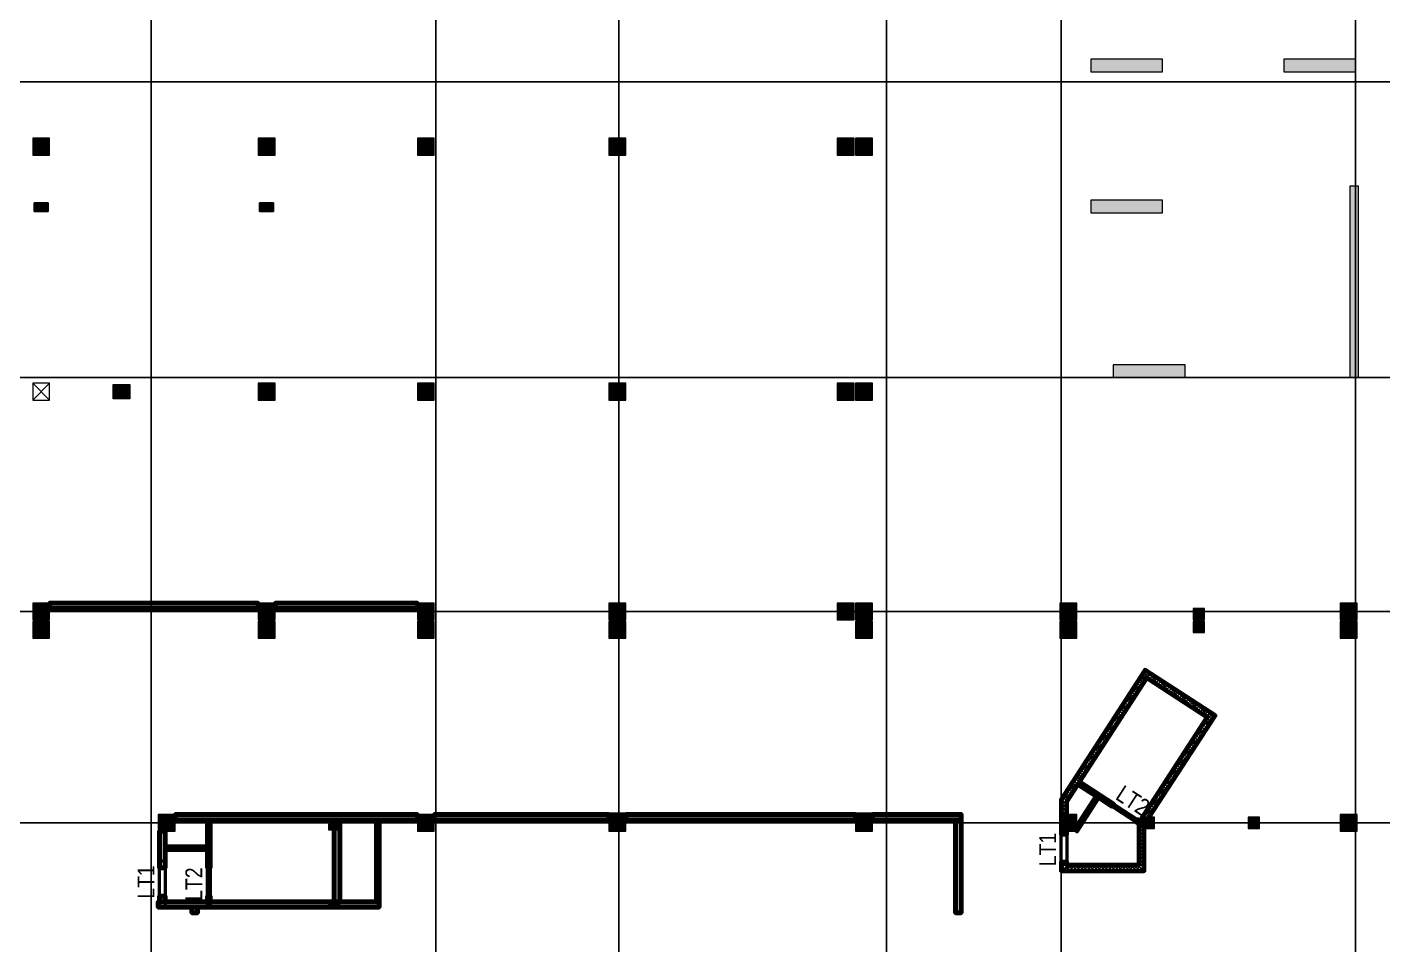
# Model space of a CAD drawing. Header units: millimetres. Extents: x -25197 to 555828, y -17247 to 174153.
# Drawn here: x 242387 to 290504, y 53717 to 86290 of the extents above; entities that cross this region are included whole.
import ezdxf
from ezdxf.enums import TextEntityAlignment as Align

# ---------------------------------------------------------------- set-up
doc = ezdxf.new("R2010")
doc.units = ezdxf.units.MM
doc.header["$LTSCALE"] = 250
doc.linetypes.add('CHG_XX_Luoi truc$0$MB_Luoi truc$0$Center101', pattern=[13, 10, -1, 1, -1])
for name, color, linetype, lineweight in [('CHG_XX_Cot_Ham 1$0$Ap0302_PC', 150, 'Continuous', 9), ('CHG_XX_Cot_Ham 1$0$Ap0302_PC @ 1 VP1', 150, 'Continuous', 9), ('CHG_XX_Cot_Ham 1$0$Ap0302_PC @ 1 VP2', 150, 'Continuous', 9), ('CHG_XX_Cot_Ham 1$0$Ap0302_PC @ 1 VP3', 150, 'Continuous', 9), ('CHG_XX_Cot_Ham 1$0$Ap0302_PC @ 1 VPModel', 150, 'Continuous', 9), ('CHG_XX_Cot_Ham 1$0$Ap0302_PC @ 150', 150, 'Continuous', 9), ('CHG_XX_Cot_Ham 1$0$Ap0311_H', 8, 'Continuous', 15), ('CHG_XX_Cot_Ham 1$0$KTV', 47, 'Continuous', 9), ('CHG_XX_Cot_Ham 1$0$S_Concrete_Cont_2 Normal', 2, 'Continuous', 13), ('CTHEP', 2, 'Continuous', 50), ('MB Ham 1$0$Wall Line', 4, 'Continuous', 70)]:
    doc.layers.add(name, color=color, linetype=linetype, lineweight=lineweight)
for name, color, linetype in [('CHG_XX_Cot_Ham 1$0$mb_cot tang 1-3$0$Concrete Line', 6, 'Continuous'), ('CHG_XX_Cot_Ham 1$0$TAM', 7, 'Continuous'), ('CHG_XX_Luoi truc$0$Grid', 34, 'Continuous'), ('CHG_XX_Luoi truc$0$Grid Line', 8, 'CHG_XX_Luoi truc$0$MB_Luoi truc$0$Center101'), ('MB Ham 1$0$Wall Hatch', 134, 'Continuous'), ('TEXT', 21, 'Continuous'), ('X-Ref', 7, 'Continuous')]:
    doc.layers.add(name, color=color, linetype=linetype)
doc.styles.add('CHG_XX_Luoi truc$0$MB_Luoi truc$0$Grid A-F$0$VNI-HelveCB', font='VHELVCB_0.TTF')
doc.styles.add('TTP-HelCon', font='VHELVCN_0.TTF')

# ---------------------------------------------------------------- blocks, each defined once
blk = doc.blocks.new('*U2169')
at = {"layer": 'CHG_XX_Luoi truc$0$Grid Line'}
blk.add_line((0, 0), (0, 608), dxfattribs=at)
at = {"layer": 'CHG_XX_Luoi truc$0$Grid', "lineweight": -2, "style": 'CHG_XX_Luoi truc$0$MB_Luoi truc$0$Grid A-F$0$VNI-HelveCB'}
for tag, p in [('GRIDSUB', (0, 617)), ('GRID', (0, -9))]:
    blk.add_attdef(tag, text='', height=5, dxfattribs=at).set_placement(p, align=Align.MIDDLE)
blk = doc.blocks.new('*U2174')
at = {"layer": 'CHG_XX_Luoi truc$0$Grid Line'}
blk.add_line((0, 0), (0, 608), dxfattribs=at)
at = {"layer": 'CHG_XX_Luoi truc$0$Grid', "lineweight": -2, "style": 'CHG_XX_Luoi truc$0$MB_Luoi truc$0$Grid A-F$0$VNI-HelveCB'}
for tag, p in [('GRIDSUB', (0, 617)), ('GRID', (0, -9))]:
    blk.add_attdef(tag, text='', height=5, dxfattribs=at).set_placement(p, align=Align.MIDDLE)
blk = doc.blocks.new('*U2171')
at = {"layer": 'CHG_XX_Luoi truc$0$Grid Line'}
blk.add_line((0, 0), (0, 438), dxfattribs=at)
at = {"layer": 'CHG_XX_Luoi truc$0$Grid', "lineweight": -2, "style": 'CHG_XX_Luoi truc$0$MB_Luoi truc$0$Grid A-F$0$VNI-HelveCB'}
for tag, p in [('GRIDSUB', (0, 447)), ('GRID', (0, -9))]:
    blk.add_attdef(tag, text='', height=5, dxfattribs=at).set_placement(p, align=Align.MIDDLE)
blk = doc.blocks.new('CHG_XX_Luoi truc')
at = {"layer": 'CHG_XX_Luoi truc$0$Grid', "xscale": 300, "yscale": 300, "zscale": 300}
for name, p in [('*U2169', (44550, -12747)), ('*U2169', (54650, -12747)), ('*U2174', (61150, -12747)), ('*U2169', (70650, -12747)), ('*U2169', (76850, -12747)), ('*U2169', (87300, -12747))]:
    blk.add_blockref(name, p, dxfattribs=at)
at = {"layer": 'CHG_XX_Luoi truc$0$Grid', "xscale": 300.0000000000013, "yscale": 300.0000000000013, "zscale": 300.0000000000013, "rotation": 90}
for p in [(110703, 84350), (110703, 73850), (110703, 65550), (110703, 58050)]:
    blk.add_blockref('*U2171', p, dxfattribs=at)
blk = doc.blocks.new('*U2305')
at = {"layer": 'CHG_XX_Cot_Ham 1$0$Ap0302_PC @ 1 VP1'}
h = blk.add_hatch(color=50, dxfattribs=at)
h.dxf.hatch_style = 1
h.paths.add_polyline_path([(-300, -300), (-300, 300), (300, 300), (300, -300)])
at = {"layer": 'CHG_XX_Cot_Ham 1$0$Ap0302_PC @ 1 VP2'}
h = blk.add_hatch(color=50, dxfattribs=at)
h.dxf.hatch_style = 1
h.paths.add_polyline_path([(-300, -300), (-300, 300), (300, 300), (300, -300)])
at = {"layer": 'CHG_XX_Cot_Ham 1$0$Ap0302_PC @ 1 VP3'}
h = blk.add_hatch(color=50, dxfattribs=at)
h.dxf.hatch_style = 1
h.paths.add_polyline_path([(-300, -300), (-300, 300), (300, 300), (300, -300)])
at = {"layer": 'CHG_XX_Cot_Ham 1$0$Ap0302_PC @ 1 VPModel'}
h = blk.add_hatch(color=50, dxfattribs=at)
h.dxf.hatch_style = 1
h.paths.add_polyline_path([(-300, -300), (-300, 300), (300, 300), (300, -300)])
at = {"layer": 'CHG_XX_Cot_Ham 1$0$Ap0302_PC @ 150'}
h = blk.add_hatch(color=50, dxfattribs=at)
h.dxf.hatch_style = 1
h.paths.add_polyline_path([(-300, -300), (-300, 300), (300, 300), (300, -300)])
blk = doc.blocks.new('CHG_XX_Cot_Ham 1$0$HoBoi_C600x600')
at = {"layer": 'CHG_XX_Cot_Ham 1$0$Ap0302_PC'}
blk.add_lwpolyline([(300, -300), (300, 300), (-300, 300), (-300, -300)], close=True, dxfattribs=at)
blk.add_blockref('*U2305', (0, 0), dxfattribs=at)
blk = doc.blocks.new('*U2304')
at = {"layer": 'CHG_XX_Cot_Ham 1$0$Ap0302_PC @ 1 VP1'}
h = blk.add_hatch(color=256, dxfattribs=at)
h.dxf.hatch_style = 1
h.paths.add_polyline_path([(450, 0), (0, 0), (0, -2550), (450, -2550)])
at = {"layer": 'CHG_XX_Cot_Ham 1$0$Ap0302_PC @ 1 VP2'}
h = blk.add_hatch(color=256, dxfattribs=at)
h.dxf.hatch_style = 1
h.paths.add_polyline_path([(450, 0), (0, 0), (0, -2550), (450, -2550)])
at = {"layer": 'CHG_XX_Cot_Ham 1$0$Ap0302_PC @ 1 VP3'}
h = blk.add_hatch(color=256, dxfattribs=at)
h.dxf.hatch_style = 1
h.paths.add_polyline_path([(450, 0), (0, 0), (0, -2550), (450, -2550)])
at = {"layer": 'CHG_XX_Cot_Ham 1$0$Ap0302_PC @ 1 VPModel'}
h = blk.add_hatch(color=256, dxfattribs=at)
h.dxf.hatch_style = 1
h.paths.add_polyline_path([(450, 0), (0, 0), (0, -2550), (450, -2550)])
at = {"layer": 'CHG_XX_Cot_Ham 1$0$Ap0302_PC @ 150'}
h = blk.add_hatch(color=256, dxfattribs=at)
h.dxf.hatch_style = 1
h.paths.add_polyline_path([(450, 0), (0, 0), (0, -2550), (450, -2550)])
blk = doc.blocks.new('CHG_XX_Cot_Ham 1$0$Block A_C450x2250')
at = {"layer": 'CHG_XX_Cot_Ham 1$0$Ap0302_PC'}
blk.add_lwpolyline([(450, -2550), (0, -2550), (0, 0), (450, 0)], close=True, dxfattribs=at)
blk.add_blockref('*U2304', (0, 0), dxfattribs=at)
blk = doc.blocks.new('CHG_XX_Cot_Ham 1$0$cot ram doc')
at = {"layer": 'CHG_XX_Cot_Ham 1$0$Ap0311_H'}
blk.add_solid([(-250, 150), (-250, -150), (250, 150), (250, -150)], dxfattribs=at)
at = {"layer": 'CHG_XX_Cot_Ham 1$0$S_Concrete_Cont_2 Normal', "ltscale": 0.8}
blk.add_lwpolyline([(-250, -150), (250, -150), (250, 150), (-250, 150)], close=True, dxfattribs=at)
blk = doc.blocks.new('*U2310')
at = {"layer": 'CHG_XX_Cot_Ham 1$0$Ap0302_PC @ 1 VP1'}
h = blk.add_hatch(color=50, dxfattribs=at)
h.dxf.hatch_style = 1
h.paths.add_polyline_path([(80163, 57850), (79763, 57850), (79764, 58250), (80164, 58250)])
at = {"layer": 'CHG_XX_Cot_Ham 1$0$Ap0302_PC @ 1 VP2'}
h = blk.add_hatch(color=50, dxfattribs=at)
h.dxf.hatch_style = 1
h.paths.add_polyline_path([(80163, 57850), (79763, 57850), (79764, 58250), (80164, 58250)])
at = {"layer": 'CHG_XX_Cot_Ham 1$0$Ap0302_PC @ 1 VP3'}
h = blk.add_hatch(color=50, dxfattribs=at)
h.dxf.hatch_style = 1
h.paths.add_polyline_path([(80163, 57850), (79763, 57850), (79764, 58250), (80164, 58250)])
at = {"layer": 'CHG_XX_Cot_Ham 1$0$Ap0302_PC @ 1 VPModel'}
h = blk.add_hatch(color=50, dxfattribs=at)
h.dxf.hatch_style = 1
h.paths.add_polyline_path([(80163, 57850), (79763, 57850), (79764, 58250), (80164, 58250)])
at = {"layer": 'CHG_XX_Cot_Ham 1$0$Ap0302_PC @ 150'}
h = blk.add_hatch(color=50, dxfattribs=at)
h.dxf.hatch_style = 1
h.paths.add_polyline_path([(80163, 57850), (79763, 57850), (79764, 58250), (80164, 58250)])
blk = doc.blocks.new('*U2311')
at = {"layer": 'CHG_XX_Cot_Ham 1$0$Ap0302_PC @ 1 VP1'}
h = blk.add_hatch(color=50, dxfattribs=at)
h.dxf.hatch_style = 1
h.paths.add_polyline_path([(83483, 57850), (83483, 58250), (83883, 58250), (83883, 57850)])
at = {"layer": 'CHG_XX_Cot_Ham 1$0$Ap0302_PC @ 1 VP2'}
h = blk.add_hatch(color=50, dxfattribs=at)
h.dxf.hatch_style = 1
h.paths.add_polyline_path([(83483, 57850), (83483, 58250), (83883, 58250), (83883, 57850)])
at = {"layer": 'CHG_XX_Cot_Ham 1$0$Ap0302_PC @ 1 VP3'}
h = blk.add_hatch(color=50, dxfattribs=at)
h.dxf.hatch_style = 1
h.paths.add_polyline_path([(83483, 57850), (83483, 58250), (83883, 58250), (83883, 57850)])
at = {"layer": 'CHG_XX_Cot_Ham 1$0$Ap0302_PC @ 1 VPModel'}
h = blk.add_hatch(color=50, dxfattribs=at)
h.dxf.hatch_style = 1
h.paths.add_polyline_path([(83483, 57850), (83483, 58250), (83883, 58250), (83883, 57850)])
at = {"layer": 'CHG_XX_Cot_Ham 1$0$Ap0302_PC @ 150'}
h = blk.add_hatch(color=50, dxfattribs=at)
h.dxf.hatch_style = 1
h.paths.add_polyline_path([(83483, 57850), (83483, 58250), (83883, 58250), (83883, 57850)])
blk = doc.blocks.new('*U2312')
at = {"layer": 'CHG_XX_Cot_Ham 1$0$Ap0302_PC @ 1 VP1'}
h = blk.add_hatch(color=50, dxfattribs=at)
h.dxf.hatch_style = 1
h.paths.add_polyline_path([(81539, 65250), (81539, 65650), (81939, 65650), (81939, 65250)])
at = {"layer": 'CHG_XX_Cot_Ham 1$0$Ap0302_PC @ 1 VP2'}
h = blk.add_hatch(color=50, dxfattribs=at)
h.dxf.hatch_style = 1
h.paths.add_polyline_path([(81539, 65250), (81539, 65650), (81939, 65650), (81939, 65250)])
at = {"layer": 'CHG_XX_Cot_Ham 1$0$Ap0302_PC @ 1 VP3'}
h = blk.add_hatch(color=50, dxfattribs=at)
h.dxf.hatch_style = 1
h.paths.add_polyline_path([(81539, 65250), (81539, 65650), (81939, 65650), (81939, 65250)])
at = {"layer": 'CHG_XX_Cot_Ham 1$0$Ap0302_PC @ 1 VPModel'}
h = blk.add_hatch(color=50, dxfattribs=at)
h.dxf.hatch_style = 1
h.paths.add_polyline_path([(81539, 65250), (81539, 65650), (81939, 65650), (81939, 65250)])
at = {"layer": 'CHG_XX_Cot_Ham 1$0$Ap0302_PC @ 150'}
h = blk.add_hatch(color=50, dxfattribs=at)
h.dxf.hatch_style = 1
h.paths.add_polyline_path([(81539, 65250), (81539, 65650), (81939, 65650), (81939, 65250)])
blk = doc.blocks.new('*U2313')
at = {"layer": 'CHG_XX_Cot_Ham 1$0$Ap0302_PC @ 1 VP1'}
h = blk.add_hatch(color=50, dxfattribs=at)
h.dxf.hatch_style = 1
h.paths.add_polyline_path([(81539, 64800), (81539, 65200), (81939, 65200), (81939, 64800)])
at = {"layer": 'CHG_XX_Cot_Ham 1$0$Ap0302_PC @ 1 VP2'}
h = blk.add_hatch(color=50, dxfattribs=at)
h.dxf.hatch_style = 1
h.paths.add_polyline_path([(81539, 64800), (81539, 65200), (81939, 65200), (81939, 64800)])
at = {"layer": 'CHG_XX_Cot_Ham 1$0$Ap0302_PC @ 1 VP3'}
h = blk.add_hatch(color=50, dxfattribs=at)
h.dxf.hatch_style = 1
h.paths.add_polyline_path([(81539, 64800), (81539, 65200), (81939, 65200), (81939, 64800)])
at = {"layer": 'CHG_XX_Cot_Ham 1$0$Ap0302_PC @ 1 VPModel'}
h = blk.add_hatch(color=50, dxfattribs=at)
h.dxf.hatch_style = 1
h.paths.add_polyline_path([(81539, 64800), (81539, 65200), (81939, 65200), (81939, 64800)])
at = {"layer": 'CHG_XX_Cot_Ham 1$0$Ap0302_PC @ 150'}
h = blk.add_hatch(color=50, dxfattribs=at)
h.dxf.hatch_style = 1
h.paths.add_polyline_path([(81539, 64800), (81539, 65200), (81939, 65200), (81939, 64800)])
blk = doc.blocks.new('*U2314')
at = {"layer": 'CHG_XX_Cot_Ham 1$0$Ap0302_PC @ 1 VP1'}
h = blk.add_hatch(color=6, dxfattribs=at)
h.dxf.hatch_style = 1
h.paths.add_polyline_path([(43200, 73100), (43200, 73600), (43800, 73600), (43800, 73100)])
at = {"layer": 'CHG_XX_Cot_Ham 1$0$Ap0302_PC @ 1 VP2'}
h = blk.add_hatch(color=6, dxfattribs=at)
h.dxf.hatch_style = 1
h.paths.add_polyline_path([(43200, 73100), (43200, 73600), (43800, 73600), (43800, 73100)])
at = {"layer": 'CHG_XX_Cot_Ham 1$0$Ap0302_PC @ 1 VP3'}
h = blk.add_hatch(color=6, dxfattribs=at)
h.dxf.hatch_style = 1
h.paths.add_polyline_path([(43200, 73100), (43200, 73600), (43800, 73600), (43800, 73100)])
at = {"layer": 'CHG_XX_Cot_Ham 1$0$Ap0302_PC @ 1 VPModel'}
h = blk.add_hatch(color=6, dxfattribs=at)
h.dxf.hatch_style = 1
h.paths.add_polyline_path([(43200, 73100), (43200, 73600), (43800, 73600), (43800, 73100)])
at = {"layer": 'CHG_XX_Cot_Ham 1$0$Ap0302_PC @ 150'}
h = blk.add_hatch(color=6, dxfattribs=at)
h.dxf.hatch_style = 1
h.paths.add_polyline_path([(43200, 73100), (43200, 73600), (43800, 73600), (43800, 73100)])
blk = doc.blocks.new('CHG_XX_Cot_Ham 1')
at = {"layer": 'CHG_XX_Cot_Ham 1$0$Ap0302_PC', "true_color": 0xf26722}
h = blk.add_hatch(color=30, dxfattribs=at)
h.dxf.hatch_style = 1
h.paths.add_polyline_path([(87400, 80650), (87100, 80650), (87100, 73850), (87400, 73850)])
at = {"layer": 'CHG_XX_Cot_Ham 1$0$Ap0302_PC'}
h = blk.add_hatch(color=256, dxfattribs=at)
h.paths.add_polyline_path([(79820.7, 63534.7), (80030.4, 63398.6), (79785.5, 63021.1), (79575.7, 63157.1)])
h.paths.add_polyline_path([(82169.6, 62010.7), (82379.3, 61874.6), (82134.4, 61497.1), (81924.7, 61633.2)])
at = {"layer": 'CHG_XX_Cot_Ham 1$0$Ap0311_H'}
h = blk.add_hatch(color=256, dxfattribs=at)
h.dxf.hatch_style = 1
h.paths.add_polyline_path([(99639.2, 163400), (-10900, 163400), (-10900, 85450), (-300, 85450), (-300, 84050), (32350, 84050), (32350, -9000), (103575.5, -9000), (106050, -6022), (106050, 158254.3)])
h.paths.add_polyline_path([(99533.7, 163100), (105750, 158110.4), (105750, 90450), (105650, 90450), (105650, 90450), (105750, 90450), (105750, 13850), (105750, 13825.9), (105750, -5913.6), (103434.7, -8700), (93600, -8700), (32650, -8700), (32650, 84350), (0, 84350), (0, 85750), (-10600, 85750), (-10600, 163100), (93600, 163100)], flags=16)
at = {"layer": 'CHG_XX_Cot_Ham 1$0$KTV'}
h = blk.add_hatch(color=256, dxfattribs=at)
h.dxf.hatch_style = 1
h.paths.add_polyline_path([(50848.5, 58000), (50848.5, 57800), (51248.5, 57800), (51248.5, 58000)])
h = blk.add_hatch(color=256, dxfattribs=at)
h.dxf.hatch_style = 1
h.paths.add_polyline_path([(50848.5, 55250), (50848.5, 55050), (51248.5, 55050), (51248.5, 55250)])
at = {"layer": 'CHG_XX_Cot_Ham 1$0$Ap0302_PC'}
for p, q in [((40950, 73650), (40350, 73050)), ((40350, 73650), (40950, 73050))]:
    blk.add_line(p, q, dxfattribs=at)
for points in [[(87400, 80650), (87100, 80650), (87100, 73850), (87400, 73850)], [(40950, 73050), (40950, 73650), (40350, 73650), (40350, 73050)], [(81938.7, 65250), (81938.7, 65650), (81538.7, 65650), (81538.7, 65250)], [(81938.7, 64800), (81938.7, 65200), (81538.7, 65200), (81538.7, 64800)], [(80163.9, 58250), (79763.9, 58250.4), (79763.5, 57850.4), (80163.5, 57850)], [(83883.4, 57850), (83883.4, 58250), (83483.4, 58250), (83483.4, 57850)]]:
    blk.add_lwpolyline(points, close=True, dxfattribs=at)
at = {"layer": 'CHG_XX_Cot_Ham 1$0$Ap0302_PC', "color": 6}
blk.add_lwpolyline([(43200.1, 73100), (43200.1, 73600), (43800.1, 73600), (43800.1, 73100)], close=True, dxfattribs=at)
at = {"layer": 'CHG_XX_Cot_Ham 1$0$Ap0302_PC'}
for points in [[(79820.7, 63534.7), (80030.4, 63398.6), (79785.5, 63021.1), (79575.7, 63157.1), (79820.7, 63534.7)], [(82169.6, 62010.7), (82379.3, 61874.6), (82134.4, 61497.1), (81924.7, 61633.2), (82169.6, 62010.7)]]:
    blk.add_lwpolyline(points, dxfattribs=at)
at = {"layer": 'CHG_XX_Cot_Ham 1$0$KTV'}
for points in [[(50848.5, 58000), (50848.5, 57800), (51248.5, 57800), (51248.5, 58000)], [(50848.5, 55250), (50848.5, 55050), (51248.5, 55050), (51248.5, 55250)]]:
    blk.add_lwpolyline(points, close=True, dxfattribs=at)
at = {"layer": 'CHG_XX_Cot_Ham 1$0$S_Concrete_Cont_2 Normal', "ltscale": 0.8}
for points in [[(40399.9, 80050.1), (40899.9, 80050.1), (40899.9, 79750.1), (40399.9, 79750.1)], [(48399.7, 80050), (48899.7, 80050), (48899.7, 79750.1), (48399.7, 79750.1)]]:
    blk.add_lwpolyline(points, close=True, dxfattribs=at)
at = {"layer": 'CHG_XX_Cot_Ham 1$0$TAM', "ltscale": 0.8}
for p, q in [((79575.7, 63157.1), (79820.7, 63534.7)), ((79785.5, 63021.1), (79575.7, 63157.1)), ((79785.5, 63021.1), (80030.4, 63398.6)), ((81924.7, 61633.2), (82169.6, 62010.7)), ((81924.7, 61633.2), (82134.4, 61497.1)), ((82134.4, 61497.1), (82379.3, 61874.6))]:
    blk.add_line(p, q, dxfattribs=at)
at = {"layer": 'CHG_XX_Cot_Ham 1$0$Ap0302_PC', "xscale": -1, "rotation": 90}
for p in [(77900, 85150), (84750, 85150), (77900, 80150), (78700, 74300)]:
    blk.add_blockref('CHG_XX_Cot_Ham 1$0$Block A_C450x2250', p, dxfattribs=at)
at = {"layer": 'CHG_XX_Cot_Ham 1$0$Ap0302_PC'}
for name, p in [('CHG_XX_Cot_Ham 1$0$HoBoi_C600x600', (48650, 82050)), ('CHG_XX_Cot_Ham 1$0$HoBoi_C600x600', (54300, 82050)), ('*U2314', (0, 0)), ('*U2312', (0, 0)), ('*U2313', (0, 0)), ('*U2310', (0, 0)), ('*U2311', (0, 0))]:
    blk.add_blockref(name, p, dxfattribs=at)
at = {"layer": 'CHG_XX_Cot_Ham 1$0$Ap0311_H'}
for p in [(40649.9, 79900.1), (48649.4, 79900)]:
    blk.add_blockref('CHG_XX_Cot_Ham 1$0$cot ram doc', p, dxfattribs=at)
at = {"layer": 'CHG_XX_Cot_Ham 1$0$mb_cot tang 1-3$0$Concrete Line'}
for name, p in [('CHG_XX_Luoi truc', (0, 0)), ('CHG_XX_Cot_Ham 1$0$HoBoi_C600x600', (40650, 82050)), ('CHG_XX_Cot_Ham 1$0$HoBoi_C600x600', (61100, 82050)), ('CHG_XX_Cot_Ham 1$0$HoBoi_C600x600', (69200, 82050)), ('CHG_XX_Cot_Ham 1$0$HoBoi_C600x600', (69850, 82050)), ('CHG_XX_Cot_Ham 1$0$HoBoi_C600x600', (48650, 73350)), ('CHG_XX_Cot_Ham 1$0$HoBoi_C600x600', (54300, 73350)), ('CHG_XX_Cot_Ham 1$0$HoBoi_C600x600', (61100, 73350)), ('CHG_XX_Cot_Ham 1$0$HoBoi_C600x600', (69200, 73350)), ('CHG_XX_Cot_Ham 1$0$HoBoi_C600x600', (69850, 73350)), ('CHG_XX_Cot_Ham 1$0$HoBoi_C600x600', (40650, 65550)), ('CHG_XX_Cot_Ham 1$0$HoBoi_C600x600', (48650, 65550)), ('CHG_XX_Cot_Ham 1$0$HoBoi_C600x600', (54300, 65550)), ('CHG_XX_Cot_Ham 1$0$HoBoi_C600x600', (61100, 65550)), ('CHG_XX_Cot_Ham 1$0$HoBoi_C600x600', (69200, 65550)), ('CHG_XX_Cot_Ham 1$0$HoBoi_C600x600', (69850, 65550)), ('CHG_XX_Cot_Ham 1$0$HoBoi_C600x600', (77100, 65550)), ('CHG_XX_Cot_Ham 1$0$HoBoi_C600x600', (87050, 65550)), ('CHG_XX_Cot_Ham 1$0$HoBoi_C600x600', (40650, 64900)), ('CHG_XX_Cot_Ham 1$0$HoBoi_C600x600', (48650, 64900)), ('CHG_XX_Cot_Ham 1$0$HoBoi_C600x600', (48650, 64900)), ('CHG_XX_Cot_Ham 1$0$HoBoi_C600x600', (54300, 64900)), ('CHG_XX_Cot_Ham 1$0$HoBoi_C600x600', (54300, 64900)), ('CHG_XX_Cot_Ham 1$0$HoBoi_C600x600', (61100, 64900)), ('CHG_XX_Cot_Ham 1$0$HoBoi_C600x600', (69850, 64900)), ('CHG_XX_Cot_Ham 1$0$HoBoi_C600x600', (77100, 64900)), ('CHG_XX_Cot_Ham 1$0$HoBoi_C600x600', (87050, 64900)), ('CHG_XX_Cot_Ham 1$0$HoBoi_C600x600', (45100, 58050)), ('CHG_XX_Cot_Ham 1$0$HoBoi_C600x600', (54300, 58050)), ('CHG_XX_Cot_Ham 1$0$HoBoi_C600x600', (61100, 58050)), ('CHG_XX_Cot_Ham 1$0$HoBoi_C600x600', (69850, 58050)), ('CHG_XX_Cot_Ham 1$0$HoBoi_C600x600', (77100, 58050)), ('CHG_XX_Cot_Ham 1$0$HoBoi_C600x600', (87050, 58050))]:
    blk.add_blockref(name, p, dxfattribs=at)
blk = doc.blocks.new('*U1119')
at = {"layer": 'MB Ham 1$0$Wall Line'}
blk.add_lwpolyline([(7850, 0), (0, 0), (0, -200), (7850, -200)], close=True, dxfattribs=at)
blk = doc.blocks.new('*U1125')
at = {"layer": 'MB Ham 1$0$Wall Line'}
blk.add_lwpolyline([(8600, 0), (0, 0), (0, -200), (8600, -200)], close=True, dxfattribs=at)
blk = doc.blocks.new('*U1113')
at = {"layer": 'MB Ham 1$0$Wall Line'}
blk.add_lwpolyline([(0, -200), (0, 0), (-200, 0), (-200, -200)], close=True, dxfattribs=at)
blk = doc.blocks.new('*U1133')
at = {"layer": 'MB Ham 1$0$Wall Line'}
blk.add_lwpolyline([(0, -2900), (0, 0), (-200, 0), (-200, -2900)], close=True, dxfattribs=at)
blk = doc.blocks.new('*U1121')
at = {"layer": 'MB Ham 1$0$Wall Line'}
blk.add_lwpolyline([(0, -1300), (0, 0), (-200, 0), (-200, -1300)], close=True, dxfattribs=at)
blk = doc.blocks.new('*U1110')
at = {"layer": 'MB Ham 1$0$Wall Line'}
blk.add_lwpolyline([(0, -200), (0, 0), (-100, 0), (-100, -200)], close=True, dxfattribs=at)
blk = doc.blocks.new('*U1123')
at = {"layer": 'MB Ham 1$0$Wall Line'}
blk.add_lwpolyline([(0, -1700), (0, 0), (-100, 0), (-100, -1700)], close=True, dxfattribs=at)
blk = doc.blocks.new('*U1124')
at = {"layer": 'MB Ham 1$0$Wall Line'}
blk.add_lwpolyline([(1500, 0), (0, 0), (0, -100), (1500, -100)], close=True, dxfattribs=at)
blk = doc.blocks.new('*U1132')
at = {"layer": 'MB Ham 1$0$Wall Line'}
blk.add_lwpolyline([(0, -2900), (0, 0), (-100, 0), (-100, -2900)], close=True, dxfattribs=at)
blk = doc.blocks.new('*U1126')
at = {"layer": 'MB Ham 1$0$Wall Line'}
blk.add_lwpolyline([(6200, 0), (0, 0), (0, -200), (6200, -200)], close=True, dxfattribs=at)
blk = doc.blocks.new('*U1127')
at = {"layer": 'MB Ham 1$0$Wall Line'}
blk.add_lwpolyline([(8150, 0), (0, 0), (0, -200), (8150, -200)], close=True, dxfattribs=at)
blk = doc.blocks.new('*U1128')
at = {"layer": 'MB Ham 1$0$Wall Line'}
blk.add_lwpolyline([(3150, 0), (0, 0), (0, -200), (3150, -200)], close=True, dxfattribs=at)
blk = doc.blocks.new('*U1129')
at = {"layer": 'MB Ham 1$0$Wall Line'}
blk.add_lwpolyline([(0, 3295), (0, 0), (200, 0), (200, 3295)], close=True, dxfattribs=at)
blk = doc.blocks.new('*U1073')
at = {"layer": 'MB Ham 1$0$Wall Line'}
blk.add_lwpolyline([(0, 195), (0, 0), (200, 0), (200, 195)], close=True, dxfattribs=at)
blk = doc.blocks.new('*U1074')
at = {"layer": 'MB Ham 1$0$Wall Line'}
blk.add_lwpolyline([(7400, 0), (0, 0), (0, -200), (7400, -200)], close=True, dxfattribs=at)
blk = doc.blocks.new('*U1075')
at = {"layer": 'MB Ham 1$0$Wall Line'}
blk.add_lwpolyline([(5050, 0), (0, 0), (0, -200), (5050, -200)], close=True, dxfattribs=at)

msp = doc.modelspace()

# ---------------------------------------------------------------- hatches: boundary and pattern name
at = {"layer": 'MB Ham 1$0$Wall Hatch'}
h = msp.add_hatch(dxfattribs=at)
h.set_pattern_fill('ANSI31', color=256, scale=700)
h.set_pattern_definition([(45, (202236.88, -5e-10), (-61.87184, 61.87184), [])])
h.paths.add_polyline_path([(280898.55803, 58624.84067), (280953.1773, 58709.02751), (279737.03835, 59498.65167), (282131.19289, 63188.85658), (284270.40969, 61800.96195), (281875.76547, 58110.00228), (281791.89382, 58164.45912), (281737.46658, 58080.56826), (281837.03835, 58015.91752), (281837.03835, 56549.99263), (279286.88323, 56549.99263), (279286.88323, 56649.99263), (279086.88323, 56649.99263), (279086.88323, 56349.99263), (282037.03835, 56349.99263), (282037.03835, 57991.11549), (284547.04588, 61859.88917), (282072.26567, 63465.49277), (279086.88323, 58864.00497), (279086.88323, 57649.99263), (279286.88323, 57649.99263), (279286.88323, 58804.80981), (279682.61111, 59414.76081), (280326.51212, 58996.68375), (279636.88324, 57933.73153), (279636.88324, 57750), (280410.38377, 58942.22691), (280898.75006, 58625.13665)])
h = msp.add_hatch(dxfattribs=at)
h.set_pattern_fill('ANSI31', color=256, scale=700, angle=270)
h.set_pattern_definition([(315, (202236.88, -5e-10), (61.87184, 61.87184), [])])
h.paths.add_polyline_path([(280898.55803, 58624.84067), (280953.1773, 58709.02751), (279737.03835, 59498.65167), (282131.19289, 63188.85658), (284270.40969, 61800.96195), (281875.76547, 58110.00228), (281791.89382, 58164.45912), (281737.46658, 58080.56826), (281837.03835, 58015.91752), (281837.03835, 56549.99263), (279286.88323, 56549.99263), (279286.88323, 56649.99263), (279086.88323, 56649.99263), (279086.88323, 56349.99263), (282037.03835, 56349.99263), (282037.03835, 57991.11549), (284547.04588, 61859.88917), (282072.26567, 63465.49277), (279086.88323, 58864.00497), (279086.88323, 57649.99263), (279286.88323, 57649.99263), (279286.88323, 58804.80981), (279682.61111, 59414.76081), (280326.51212, 58996.68375), (279636.88324, 57933.73153), (279636.88324, 57750), (280410.38377, 58942.22691), (280898.75006, 58625.13665)])

# ---------------------------------------------------------------- linework, layer by layer
at = {"layer": 'CTHEP'}
msp.add_lwpolyline([(280785.7286, 58818.39505), (280731.26779, 58734.52599), (281989.3037, 57917.61373), (282043.76452, 58001.48279), (280785.7286, 58818.39505)], dxfattribs=at)
for points in [[(279086.88323, 57849.99263), (279286.88323, 57849.99263), (279286.88323, 56349.99263), (279086.88323, 56349.99263)], [(247085.33784, 56700), (247285.33048, 56700), (247285.33048, 55050), (247085.33784, 55050)], [(248785.33784, 56700), (248885.33784, 56700), (248885.33784, 55050), (248785.33784, 55050)]]:
    msp.add_lwpolyline(points, close=True, dxfattribs=at)
at = {"layer": 'MB Ham 1$0$Wall Line'}
msp.add_lwpolyline([(280898.55803, 58624.84067), (280953.1773, 58709.02751), (279737.03835, 59498.65167), (282131.19289, 63188.85658), (284270.40969, 61800.96195), (281875.76547, 58110.00228), (281791.89382, 58164.45912), (281737.46658, 58080.56826), (281837.03835, 58015.91752), (281837.03835, 56549.99263), (279286.88323, 56549.99263), (279286.88323, 56649.99263), (279086.88323, 56649.99263), (279086.88323, 56349.99263), (282037.03835, 56349.99263), (282037.03835, 57991.11549), (284547.04588, 61859.88917), (282072.26567, 63465.49277), (279086.88323, 58864.00497), (279086.88323, 57649.99263), (279286.88323, 57649.99263), (279286.88323, 58804.80981), (279682.61111, 59414.76081), (280326.51212, 58996.68375), (279636.88324, 57933.73153), (279636.88324, 57750), (280410.38377, 58942.22691), (280898.75006, 58625.13665)], close=True, dxfattribs=at)
for points in [[(256836.88324, 58350), (275536.02935, 58354.23115), (275536.02935, 54854.23115)], [(256836.88324, 58150), (275336.02935, 58154.23115), (275336.02935, 54854.23115)], [(248236.88324, 54854.23115), (248236.88324, 55050)], [(248436.88324, 54854.23115), (248436.88324, 55050)]]:
    msp.add_lwpolyline(points, dxfattribs=at)
at = {"layer": 'X-Ref'}
msp.add_line((279737.03835, 59498.65167), (280953.13984, 58708.96976), dxfattribs=at)

# ---------------------------------------------------------------- block references
at = {"layer": 'CTHEP'}
msp.add_blockref('CHG_XX_Cot_Ham 1', (202236.88323, 0), dxfattribs=at)
at = {"layer": 'MB Ham 1$0$Wall Line', "xscale": -1, "rotation": 180}
for name, p in [('*U1074', (243186.88324, 65650)), ('*U1075', (251186.88324, 65650)), ('*U1125', (247636.88324, 58150)), ('*U1126', (256836.88324, 58150)), ('*U1127', (263636.88324, 58150)), ('*U1128', (272386.88323, 58150)), ('*U1121', (247286.88324, 56450)), ('*U1123', (248886.88324, 56450)), ('*U1133', (253486.88324, 55250)), ('*U1132', (254886.88324, 55250)), ('*U1129', (275336.02935, 58150)), ('*U1124', (247286.88324, 57100)), ('*U1113', (247286.88324, 55250)), ('*U1110', (248886.88324, 55250)), ('*U1119', (247036.88324, 55050)), ('*U1073', (248236.88324, 55050))]:
    msp.add_blockref(name, p, dxfattribs=at)
at = {"layer": 'MB Ham 1$0$Wall Line'}
for name, p in [('*U1074', (243186.88324, 65850)), ('*U1075', (251186.88324, 65850)), ('*U1125', (247636.88324, 58350)), ('*U1126', (256836.88324, 58350)), ('*U1127', (263636.88324, 58350)), ('*U1128', (272386.88323, 58350)), ('*U1124', (247286.88324, 57200)), ('*U1119', (247036.88324, 55250))]:
    msp.add_blockref(name, p, dxfattribs=at)
at = {"layer": 'MB Ham 1$0$Wall Line', "rotation": 180}
for name, p in [('*U1121', (247086.88324, 56450)), ('*U1123', (248786.88324, 56450)), ('*U1133', (253286.88324, 55250)), ('*U1132', (254786.88324, 55250)), ('*U1129', (275536.02933, 58150)), ('*U1113', (247086.88324, 55250)), ('*U1110', (248786.88324, 55250)), ('*U1073', (248436.88324, 55050))]:
    msp.add_blockref(name, p, dxfattribs=at)

# ---------------------------------------------------------------- texts
at = {"layer": 'TEXT', "style": 'TTP-HelCon'}
for s, rotation, p in [('LT2', 327.002108473, (281372.80099, 58437.15263)), ('LT1', 90, (279086.88323, 57099.99263)), ('LT1', 90, (247085.33784, 55950)), ('LT2', 90, (248785.33784, 55875))]:
    msp.add_text(s, height=600, rotation=rotation, dxfattribs=at).set_placement(p, align=Align.BOTTOM_CENTER)

doc.saveas('drawing.dxf')
